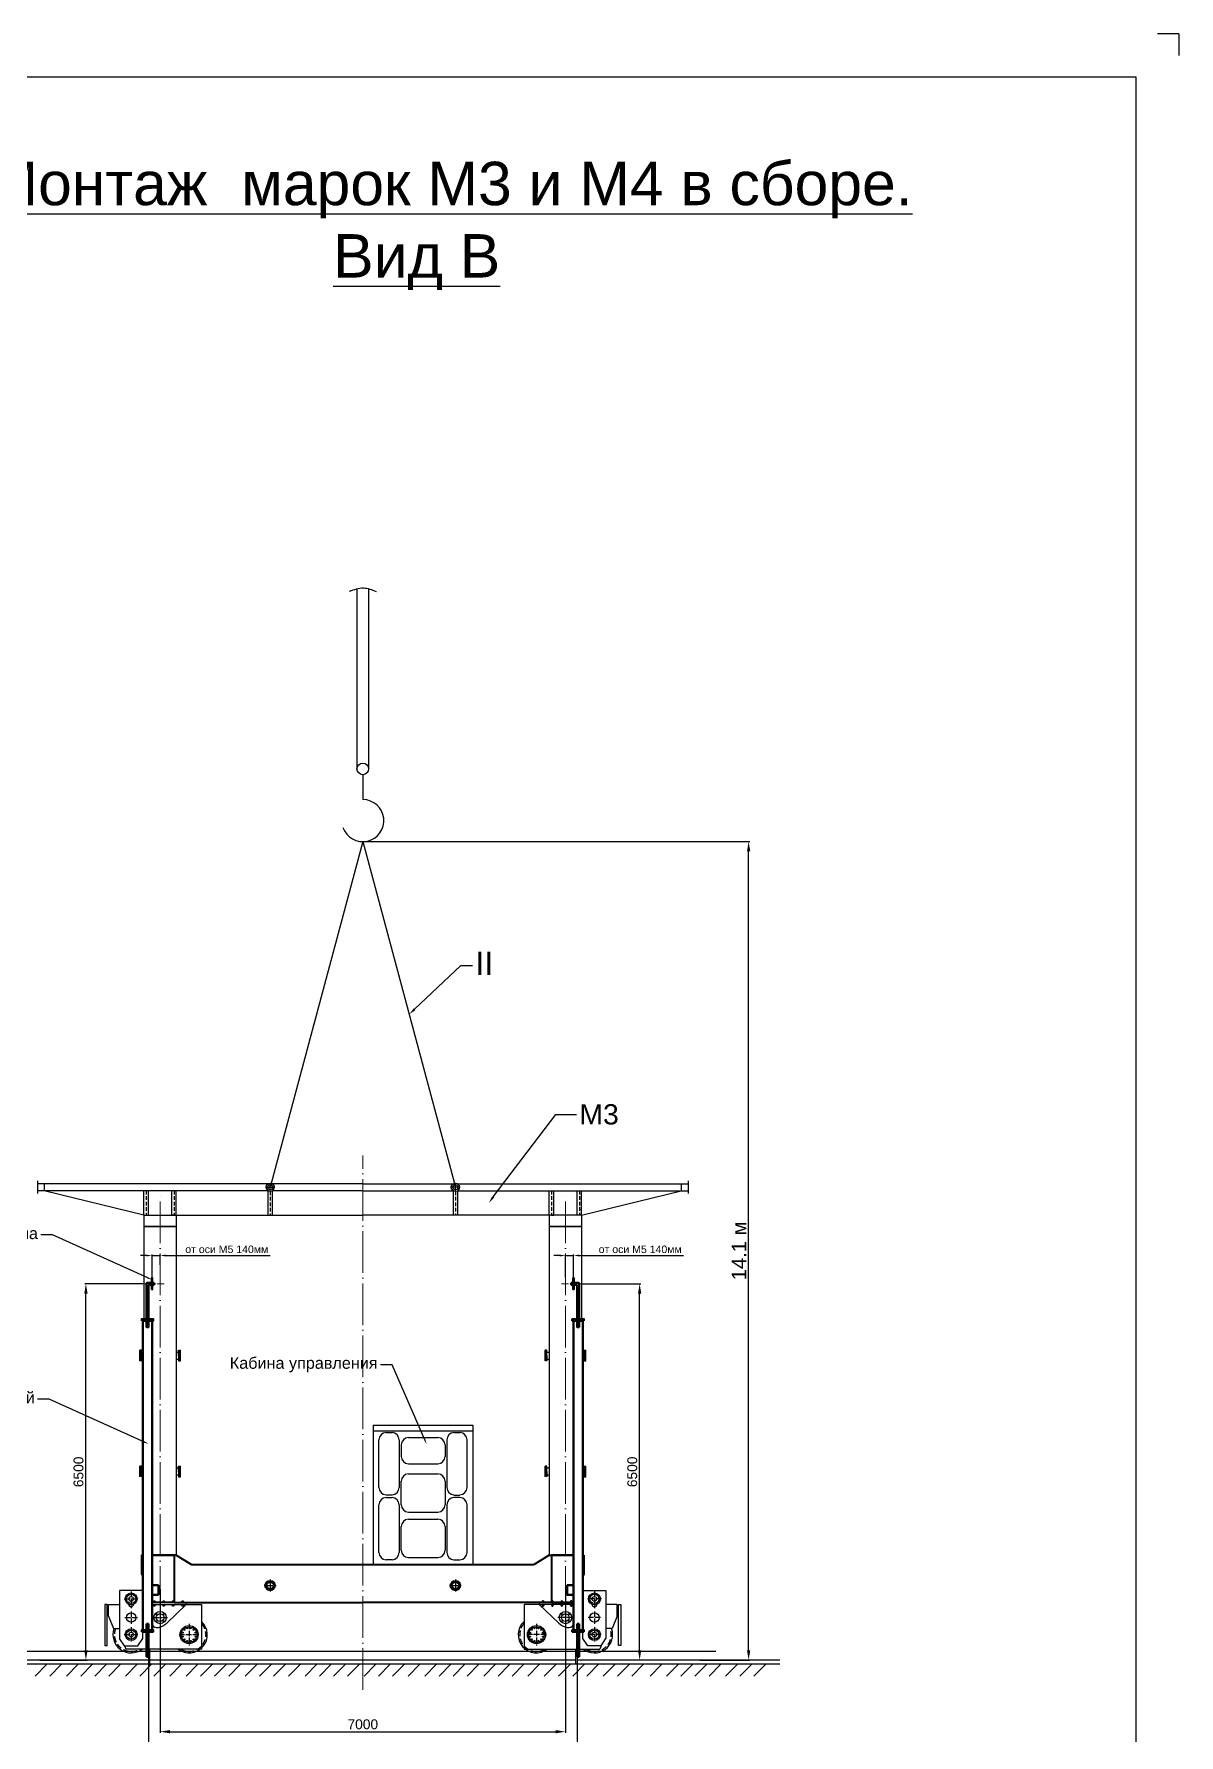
# Model space of a CAD drawing. Header units: millimetres. Extents: x 155577 to 993706, y -295114 to -113927.
# Drawn here: x 613012 to 632786, y -268199 to -238825 of the extents above; entities that cross this region are included whole.
import ezdxf
from ezdxf import colors
from ezdxf.entities.mleader import LeaderData, LeaderLine
from ezdxf.math import Vec2, Vec3

# ---------------------------------------------------------------- set-up
doc = ezdxf.new("R2010")
doc.units = ezdxf.units.MM
doc.linetypes.add('ACAD_ISO04W100', pattern=[30, 24, -3, 0, -3])
doc.linetypes.add('штриховая2', pattern=[9.525, 6.35, -3.175])
doc.layers.add('ось', color=160, linetype='Continuous', lineweight=15)
doc.layers.add('размер', color=84, linetype='Continuous', lineweight=18)
doc.styles.get("Standard").update_dxf_attribs({"font": 'arial.ttf'})
doc.dimstyles.new('ISO-25', dxfattribs={"dimtxt": 170, "dimasz": 170, "dimexe": 20, "dimexo": 10, "dimgap": 40, "dimtad": 1, "dimtxsty": 'Standard', "dimcen": 2.5, "dimadec": 0, "dimazin": 0, "dimtfac": 1, "dimtmove": 0, "dimatfit": 3, "dimfxl": 0, "dimarcsym": 0})

# ---------------------------------------------------------------- blocks, each defined once
blk = doc.blocks.new('A4')
at = {"color": 4}
for q in [(839387.84, -1943.12), (839390.34, -1945.62)]:
    blk.add_line((839390.34, -1943.12), q, dxfattribs=at)
for p, q in [((839200.34, -1948.12), (839385.34, -1948.12)), ((839385.34, -1948.12), (839385.34, -2235.12))]:
    blk.add_line(p, q)
blk = doc.blocks.new('*D119')
at = {"layer": 'Defpoints', "color": 0, "transparency": 16777216}
for p in [(615190, -265671), (622190, -265671), (622190, -268143)]:
    blk.add_point(p, dxfattribs=at)
at = {"layer": 'размер', "color": 0, "lineweight": -2, "transparency": 16777216}
for p, q in [((615190, -265681), (615190, -268163)), ((622190, -265681), (622190, -268163)), ((615360, -268143), (622020, -268143))]:
    blk.add_line(p, q, dxfattribs=at)
at = {"layer": 'размер', "color": 0, "transparency": 16777216}
for points in [[(615360, -268114), (615360, -268171), (615190, -268143)], [(622020, -268114), (622020, -268171), (622190, -268143)]]:
    blk.add_solid(points, dxfattribs=at)
at = {"layer": 'размер', "color": 0, "transparency": 16777216, "insert": (618690, -268016), "char_height": 170, "attachment_point": 5}
blk.add_mtext('7000', dxfattribs=at)
blk = doc.blocks.new('ГАК ДЭКа')
blk.add_line((284780, 30287), (284780, 29857))
blk.add_circle((284780, 30387), 100)
blk.add_arc((284780, 29494), 363, 198.8478, 90)
blk = doc.blocks.new('*D120')
at = {"layer": 'Defpoints', "color": 0, "transparency": 16777216}
for p in [(618690, -252772), (625353, -252772), (624498, -266906)]:
    blk.add_point(p, dxfattribs=at)
at = {"layer": 'размер', "color": 0, "lineweight": -2, "transparency": 16777216}
for p, q in [((618700, -252772), (625373, -252772)), ((625353, -266736), (625353, -252942)), ((624508, -266906), (625373, -266906))]:
    blk.add_line(p, q, dxfattribs=at)
at = {"layer": 'размер', "color": 0, "transparency": 16777216}
for points in [[(625325, -252942), (625382, -252942), (625353, -252772)], [(625325, -266736), (625382, -266736), (625353, -266906)]]:
    blk.add_solid(points, dxfattribs=at)
at = {"layer": 'размер', "color": 0, "transparency": 16777216, "insert": (625188, -259840), "char_height": 170, "attachment_point": 5, "rotation": 90}
blk.add_mtext('{\\H1.4706x;14.1 м}', dxfattribs=at)
blk = doc.blocks.new('*D150')
at = {"layer": 'Defpoints', "color": 0, "transparency": 16777216}
for p in [(613908, -260406), (614910, -260406), (613101, -266906)]:
    blk.add_point(p, dxfattribs=at)
at = {"layer": 'размер', "color": 0, "lineweight": -2, "transparency": 16777216}
for p, q in [((614900, -260406), (613888, -260406)), ((613908, -266736), (613908, -260576)), ((613111, -266906), (613928, -266906))]:
    blk.add_line(p, q, dxfattribs=at)
at = {"layer": 'размер', "color": 0, "transparency": 16777216}
for points in [[(613880, -260576), (613937, -260576), (613908, -260406)], [(613880, -266736), (613937, -266736), (613908, -266906)]]:
    blk.add_solid(points, dxfattribs=at)
at = {"layer": 'размер', "color": 0, "transparency": 16777216, "insert": (613781, -263656), "char_height": 170, "attachment_point": 5, "rotation": 90}
blk.add_mtext('6500', dxfattribs=at)
blk = doc.blocks.new('*D152')
at = {"layer": 'Defpoints', "color": 0, "transparency": 16777216}
for p in [(614990, -266978), (622390, -266978), (622390, -268639)]:
    blk.add_point(p, dxfattribs=at)
at = {"layer": 'размер', "color": 0, "lineweight": -2, "transparency": 16777216}
for p, q in [((614990, -266988), (614990, -268659)), ((622390, -266988), (622390, -268659)), ((615160, -268639), (622220, -268639))]:
    blk.add_line(p, q, dxfattribs=at)
at = {"layer": 'размер', "color": 0, "transparency": 16777216}
for points in [[(615160, -268610), (615160, -268667), (614990, -268639)], [(622220, -268610), (622220, -268667), (622390, -268639)]]:
    blk.add_solid(points, dxfattribs=at)
at = {"layer": 'размер', "color": 0, "transparency": 16777216, "insert": (618690, -268512), "char_height": 170, "attachment_point": 5}
blk.add_mtext('7400', dxfattribs=at)
blk = doc.blocks.new('*D154')
at = {"layer": 'Defpoints', "color": 0, "transparency": 16777216}
for p in [(622470, -260406), (623471, -260406), (624279, -266906)]:
    blk.add_point(p, dxfattribs=at)
at = {"layer": 'размер', "color": 0, "lineweight": -2, "transparency": 16777216}
for p, q in [((622480, -260406), (623491, -260406)), ((623471, -266736), (623471, -260576)), ((624269, -266906), (623451, -266906))]:
    blk.add_line(p, q, dxfattribs=at)
at = {"layer": 'размер', "color": 0, "transparency": 16777216}
for points in [[(623443, -260576), (623499, -260576), (623471, -260406)], [(623443, -266736), (623499, -266736), (623471, -266906)]]:
    blk.add_solid(points, dxfattribs=at)
at = {"layer": 'размер', "color": 0, "transparency": 16777216, "insert": (623344, -263656), "char_height": 170, "attachment_point": 5, "rotation": 90}
blk.add_mtext('6500', dxfattribs=at)
blk = doc.blocks.new('*D160')
at = {"layer": 'Defpoints', "color": 0, "transparency": 16777216}
for p in [(615190, -259920), (615190, -260091), (615050, -260306)]:
    blk.add_point(p, dxfattribs=at)
at = {"layer": 'размер', "color": 0, "lineweight": -2, "transparency": 16777216}
for p, q in [((614950, -259920), (614850, -259920)), ((615050, -260296), (615050, -259900)), ((615050, -259920), (615190, -259920)), ((615190, -260081), (615190, -259900)), ((615290, -259920), (617088, -259920))]:
    blk.add_line(p, q, dxfattribs=at)
at = {"layer": 'размер', "color": 0, "transparency": 16777216}
for points in [[(614950, -259903), (614950, -259936), (615050, -259920)], [(615290, -259903), (615290, -259936), (615190, -259920)]]:
    blk.add_solid(points, dxfattribs=at)
at = {"layer": 'размер', "color": 0, "transparency": 16777216, "insert": (616341, -259813), "char_height": 130, "attachment_point": 5}
blk.add_mtext('от оси М5 140мм', dxfattribs=at)
blk = doc.blocks.new('*D161')
at = {"layer": 'Defpoints', "color": 0, "transparency": 16777216}
for p in [(622330, -259920), (622190, -260306), (622330, -260306)]:
    blk.add_point(p, dxfattribs=at)
at = {"layer": 'размер', "color": 0, "lineweight": -2, "transparency": 16777216}
for p, q in [((622090, -259920), (621990, -259920)), ((622190, -260296), (622190, -259900)), ((622190, -259920), (622330, -259920)), ((622330, -260296), (622330, -259900)), ((622430, -259920), (624228, -259920))]:
    blk.add_line(p, q, dxfattribs=at)
at = {"layer": 'размер', "color": 0, "transparency": 16777216}
for points in [[(622090, -259903), (622090, -259936), (622190, -259920)], [(622430, -259903), (622430, -259936), (622330, -259920)]]:
    blk.add_solid(points, dxfattribs=at)
at = {"layer": 'размер', "color": 0, "transparency": 16777216, "insert": (623481, -259813), "char_height": 130, "attachment_point": 5}
blk.add_mtext('от оси М5 140мм', dxfattribs=at)

msp = doc.modelspace()

# ---------------------------------------------------------------- hatches: boundary and pattern name
for points in [[(614839.705, -261554.276), (614869.705, -261554.276), (614869.705, -261646.47), (614869.705, -261738.665), (614839.705, -261738.665)], [(615539.705, -261738.665), (615509.705, -261738.665), (615509.705, -261646.47), (615509.705, -261554.276), (615539.705, -261554.276)], [(621839.705, -261554.276), (621869.705, -261554.276), (621869.705, -261646.47), (621869.705, -261738.665), (621839.705, -261738.665)], [(622539.705, -261738.665), (622509.705, -261738.665), (622509.705, -261646.47), (622509.705, -261554.276), (622539.705, -261554.276)], [(614839.705, -263554.276), (614869.705, -263554.276), (614869.705, -263646.47), (614869.705, -263738.665), (614839.705, -263738.665)], [(615539.705, -263738.665), (615509.705, -263738.665), (615509.705, -263646.47), (615509.705, -263554.276), (615539.705, -263554.276)], [(621839.705, -263554.276), (621869.705, -263554.276), (621869.705, -263646.47), (621869.705, -263738.665), (621839.705, -263738.665)], [(622539.705, -263738.665), (622509.705, -263738.665), (622509.705, -263646.47), (622509.705, -263554.276), (622539.705, -263554.276)]]:
    msp.add_hatch(color=256).paths.add_polyline_path(points)

# ---------------------------------------------------------------- linework, layer by layer
for p, q in [((618589.801, -248404.848), (618589.705, -251515.726)), ((618789.473, -248404.49), (618789.473, -251522.553)), ((618689.705, -252771.624), (617089.705, -258740.47)), ((618689.705, -252771.624), (620289.705, -258740.47)), ((617014.765, -258740.47), (617164.646, -258740.47)), ((617089.705, -258800.47), (617089.705, -258669.529)), ((620364.646, -258740.47), (620214.765, -258740.47)), ((620289.705, -258800.47), (620289.705, -258669.529)), ((615429.705, -259220.47), (615389.705, -259220.47)), ((615729.705, -259220.47), (615849.705, -259220.47)), ((621649.705, -259220.47), (621529.705, -259220.47)), ((621949.705, -259220.47), (621989.705, -259220.47)), ((615039.705, -260388.47), (615039.705, -260424.47)), ((615070.618, -260388.47), (615070.618, -260424.47)), ((615081.118, -260388.47), (615081.118, -260424.47)), ((622298.292, -260388.47), (622298.292, -260424.47)), ((622308.792, -260388.47), (622308.792, -260424.47)), ((622339.705, -260388.47), (622339.705, -260424.47)), ((614989.705, -260906.47), (614953.705, -260906.47)), ((614989.705, -260931.47), (614953.705, -260931.47)), ((614989.705, -260931.47), (614953.705, -260931.47)), ((614989.705, -260956.47), (614953.705, -260956.47)), ((614989.705, -260956.47), (614953.705, -260956.47)), ((614989.705, -260981.47), (614953.705, -260981.47)), ((614989.705, -260981.47), (614953.705, -260981.47)), ((614989.705, -261006.47), (614953.705, -261006.47)), ((614989.705, -261006.47), (614953.705, -261006.47)), ((614989.705, -261056.47), (614953.705, -261056.47)), ((614989.705, -261056.47), (614953.705, -261056.47)), ((614989.705, -261081.47), (614953.705, -261081.47)), ((614989.705, -261081.47), (614953.705, -261081.47)), ((614989.705, -261106.47), (614953.705, -261106.47)), ((614989.705, -261106.47), (614953.705, -261106.47)), ((614989.705, -261131.47), (614953.705, -261131.47)), ((622389.705, -261006.47), (622425.705, -261006.47)), ((622389.705, -261006.47), (622425.705, -261006.47)), ((622389.705, -261056.47), (622425.705, -261056.47)), ((622389.705, -261056.47), (622425.705, -261056.47)), ((622389.705, -261081.47), (622425.705, -261081.47)), ((622389.705, -261081.47), (622425.705, -261081.47)), ((614869.705, -261554.276), (614839.705, -261554.276)), ((614839.705, -261738.665), (614839.705, -261554.276)), ((614869.705, -261646.47), (614869.705, -261554.276)), ((614869.705, -261646.47), (614869.705, -261738.665)), ((615509.705, -261646.47), (615509.705, -261554.276)), ((615509.705, -261554.276), (615539.705, -261554.276)), ((615509.705, -261646.47), (615509.705, -261738.665)), ((615539.705, -261738.665), (615539.705, -261554.276)), ((621869.705, -261554.276), (621839.705, -261554.276)), ((621839.705, -261738.665), (621839.705, -261554.276)), ((621869.705, -261646.47), (621869.705, -261554.276)), ((621869.705, -261646.47), (621869.705, -261738.665)), ((622509.705, -261646.47), (622509.705, -261554.276)), ((622509.705, -261554.276), (622539.705, -261554.276)), ((622509.705, -261646.47), (622509.705, -261738.665)), ((622539.705, -261738.665), (622539.705, -261554.276)), ((614869.705, -261738.665), (614839.705, -261738.665)), ((615509.705, -261738.665), (615539.705, -261738.665)), ((621869.705, -261738.665), (621839.705, -261738.665)), ((622509.705, -261738.665), (622539.705, -261738.665)), ((619355.016, -263188.744), (619355.016, -263390.394)), ((619477.223, -263062.247), (619987.92, -263062.247)), ((620110.127, -263188.744), (620110.127, -263390.394)), ((614869.705, -263554.276), (614839.705, -263554.276)), ((614839.705, -263738.665), (614839.705, -263554.276)), ((614869.705, -263646.47), (614869.705, -263554.276)), ((614869.705, -263646.47), (614869.705, -263738.665)), ((615509.705, -263646.47), (615509.705, -263554.276)), ((615509.705, -263554.276), (615539.705, -263554.276)), ((615509.705, -263646.47), (615509.705, -263738.665)), ((615509.705, -263738.665), (615539.705, -263738.665)), ((615539.705, -263738.665), (615539.705, -263554.276)), ((619477.223, -263516.891), (619987.92, -263516.891)), ((619477.223, -263690.075), (619987.92, -263690.075)), ((621869.705, -263554.276), (621839.705, -263554.276)), ((621839.705, -263738.665), (621839.705, -263554.276)), ((621869.705, -263646.47), (621869.705, -263554.276)), ((621869.705, -263646.47), (621869.705, -263738.665)), ((622509.705, -263646.47), (622509.705, -263554.276)), ((622509.705, -263554.276), (622539.705, -263554.276)), ((622509.705, -263646.47), (622509.705, -263738.665)), ((622509.705, -263738.665), (622539.705, -263738.665)), ((622539.705, -263738.665), (622539.705, -263554.276)), ((619477.223, -264350.958), (619987.92, -264350.958)), ((619477.223, -264475.059), (619987.92, -264475.059)), ((619477.223, -265135.941), (619987.92, -265135.941)), ((617089.705, -265514.986), (617089.705, -265722.311)), ((620289.705, -265514.986), (620289.705, -265722.311)), ((614489.705, -265702.47), (614489.705, -266531.274)), ((614889.705, -265702.47), (614489.705, -265702.47)), ((614889.705, -266531.274), (614889.705, -265702.47)), ((616988.106, -265618.649), (617191.305, -265618.649)), ((620188.106, -265618.649), (620391.305, -265618.649)), ((622489.705, -266531.274), (622489.705, -265702.47)), ((622489.705, -265702.47), (622889.705, -265702.47)), ((622889.705, -265702.47), (622889.705, -266531.274)), ((614298.493, -265947.51), (614489.705, -265947.51)), ((614298.493, -266148.925), (614298.493, -265947.51)), ((614889.705, -265947.51), (614892.205, -265947.51)), ((615041.725, -265948.742), (615041.725, -265947.51)), ((615051.205, -265908.742), (615641.134, -265908.742)), ((615051.205, -265947.51), (615905.271, -265947.51)), ((615641.134, -265948.742), (615305.638, -266267.386)), ((615641.134, -265908.742), (615641.134, -265948.742)), ((615641.134, -265908.742), (615641.134, -265948.742)), ((615905.271, -265947.51), (615905.271, -266716.154)), ((621474.139, -265947.51), (621474.139, -266716.154)), ((622328.205, -265947.51), (621474.139, -265947.51)), ((622328.205, -265908.742), (621738.277, -265908.742)), ((621738.277, -265908.742), (621738.277, -265948.742)), ((621738.277, -265908.742), (621738.277, -265948.742)), ((621738.277, -265948.742), (622073.773, -266267.386)), ((622337.686, -265948.742), (622337.686, -265908.742)), ((622337.686, -265948.742), (622337.686, -265947.51)), ((622489.705, -265947.51), (622487.205, -265947.51)), ((623080.918, -265947.51), (622889.705, -265947.51)), ((623080.918, -266148.925), (623080.918, -265947.51)), ((614298.493, -266148.925), (614385.166, -266360.097)), ((614385.166, -266360.097), (614489.705, -266360.097)), ((614989.705, -266302.927), (614953.705, -266302.927)), ((614989.705, -266327.927), (614953.705, -266327.927)), ((614989.705, -266327.927), (614953.705, -266327.927)), ((614989.705, -266352.927), (614953.705, -266352.927)), ((614989.705, -266352.927), (614953.705, -266352.927)), ((614989.705, -266377.927), (614953.705, -266377.927)), ((614989.705, -266377.927), (614953.705, -266377.927)), ((622389.705, -266302.927), (622425.705, -266302.927)), ((622389.705, -266327.927), (622425.705, -266327.927)), ((622389.705, -266327.927), (622425.705, -266327.927)), ((622389.705, -266352.927), (622425.705, -266352.927)), ((622389.705, -266352.927), (622425.705, -266352.927)), ((622389.705, -266377.927), (622425.705, -266377.927)), ((622389.705, -266377.927), (622425.705, -266377.927)), ((622994.245, -266360.097), (622889.705, -266360.097)), ((623080.918, -266148.925), (622994.245, -266360.097)), ((614574.818, -266662.47), (614489.705, -266531.274)), ((614574.818, -266662.47), (614804.593, -266662.47)), ((614574.818, -266662.47), (614595.679, -266716.154)), ((615905.271, -266716.154), (614595.679, -266716.154)), ((614804.593, -266662.47), (614889.705, -266531.274)), ((614989.705, -266427.927), (614953.705, -266427.927)), ((614989.705, -266427.927), (614953.705, -266427.927)), ((614989.705, -266452.927), (614953.705, -266452.927)), ((614989.705, -266452.927), (614953.705, -266452.927)), ((614989.705, -266477.927), (614953.705, -266477.927)), ((614989.705, -266477.927), (614953.705, -266477.927)), ((614989.705, -266502.927), (614953.705, -266502.927)), ((614989.705, -266502.927), (614953.705, -266502.927)), ((614989.705, -266527.927), (614953.705, -266527.927)), ((621474.139, -266716.154), (622783.732, -266716.154)), ((622389.705, -266427.927), (622425.705, -266427.927)), ((622389.705, -266427.927), (622425.705, -266427.927)), ((622389.705, -266452.927), (622425.705, -266452.927)), ((622389.705, -266452.927), (622425.705, -266452.927)), ((622389.705, -266477.927), (622425.705, -266477.927)), ((622389.705, -266477.927), (622425.705, -266477.927)), ((622389.705, -266502.927), (622425.705, -266502.927)), ((622389.705, -266502.927), (622425.705, -266502.927)), ((622389.705, -266527.927), (622425.705, -266527.927)), ((622574.818, -266662.47), (622489.705, -266531.274)), ((622804.593, -266662.47), (622574.818, -266662.47)), ((622804.593, -266662.47), (622783.732, -266716.154)), ((622804.593, -266662.47), (622889.705, -266531.274)), ((613031.428, -267182.117), (613235.075, -266978.47)), ((613285.321, -267182.117), (613488.968, -266978.47)), ((613570.466, -267182.117), (613774.112, -266978.47)), ((613570.466, -267182.117), (613774.112, -266978.47)), ((613570.466, -267182.117), (613774.112, -266978.47)), ((613818.088, -267182.117), (614021.735, -266978.47)), ((614060.721, -267182.117), (614264.368, -266978.47)), ((614304.342, -267182.117), (614507.988, -266978.47)), ((614589.486, -267182.117), (614793.133, -266978.47)), ((614589.486, -267182.117), (614793.133, -266978.47)), ((614589.486, -267182.117), (614793.133, -266978.47)), ((614837.109, -267182.117), (615040.756, -266978.47)), ((615079.742, -267182.117), (615283.388, -266978.47)), ((615355.087, -267182.117), (615558.733, -266978.47)), ((615640.231, -267182.117), (615843.878, -266978.47)), ((615640.231, -267182.117), (615843.878, -266978.47)), ((615640.231, -267182.117), (615843.878, -266978.47)), ((615887.854, -267182.117), (616091.501, -266978.47)), ((616130.487, -267182.117), (616334.133, -266978.47)), ((616374.107, -267182.117), (616577.754, -266978.47)), ((616659.252, -267182.117), (616862.899, -266978.47)), ((616659.252, -267182.117), (616862.899, -266978.47)), ((616659.252, -267182.117), (616862.899, -266978.47)), ((616906.875, -267182.117), (617110.522, -266978.47)), ((617149.507, -267182.117), (617353.154, -266978.47)), ((617409.426, -267182.117), (617613.073, -266978.47)), ((617694.571, -267182.117), (617898.218, -266978.47)), ((617694.571, -267182.117), (617898.218, -266978.47)), ((617694.571, -267182.117), (617898.218, -266978.47)), ((617942.194, -267182.117), (618145.841, -266978.47)), ((618184.826, -267182.117), (618388.473, -266978.47)), ((618428.447, -267182.117), (618632.094, -266978.47)), ((618713.592, -267182.117), (618917.239, -266978.47)), ((618713.592, -267182.117), (618917.239, -266978.47)), ((618713.592, -267182.117), (618917.239, -266978.47)), ((618961.215, -267182.117), (619164.862, -266978.47)), ((619203.847, -267182.117), (619407.494, -266978.47)), ((619474.063, -267182.117), (619677.71, -266978.47)), ((619759.208, -267182.117), (619962.855, -266978.47)), ((619759.208, -267182.117), (619962.855, -266978.47)), ((619759.208, -267182.117), (619962.855, -266978.47)), ((620006.831, -267182.117), (620210.478, -266978.47)), ((620249.463, -267182.117), (620453.11, -266978.47)), ((620493.084, -267182.117), (620696.731, -266978.47)), ((620778.229, -267182.117), (620981.876, -266978.47)), ((620778.229, -267182.117), (620981.876, -266978.47)), ((620778.229, -267182.117), (620981.876, -266978.47)), ((621025.852, -267182.117), (621229.499, -266978.47)), ((621268.484, -267182.117), (621472.131, -266978.47)), ((621539.664, -267182.117), (621743.31, -266978.47)), ((621824.809, -267182.117), (622028.455, -266978.47)), ((621824.809, -267182.117), (622028.455, -266978.47)), ((621824.809, -267182.117), (622028.455, -266978.47)), ((622072.431, -267182.117), (622276.078, -266978.47)), ((622315.064, -267182.117), (622518.71, -266978.47)), ((622558.684, -267182.117), (622762.331, -266978.47)), ((622843.829, -267182.117), (623047.476, -266978.47)), ((622843.829, -267182.117), (623047.476, -266978.47)), ((622843.829, -267182.117), (623047.476, -266978.47)), ((623091.452, -267182.117), (623295.099, -266978.47)), ((623334.084, -267182.117), (623537.731, -266978.47)), ((623650.784, -267182.117), (623854.431, -266978.47)), ((623935.929, -267182.117), (624139.576, -266978.47)), ((623935.929, -267182.117), (624139.576, -266978.47)), ((623935.929, -267182.117), (624139.576, -266978.47)), ((624183.552, -267182.117), (624387.199, -266978.47)), ((624426.184, -267182.117), (624629.831, -266978.47)), ((624669.805, -267182.117), (624873.452, -266978.47)), ((624954.95, -267182.117), (625158.596, -266978.47)), ((624954.95, -267182.117), (625158.596, -266978.47)), ((624954.95, -267182.117), (625158.596, -266978.47)), ((625202.573, -267182.117), (625406.219, -266978.47)), ((625445.205, -267182.117), (625648.852, -266978.47))]:
    msp.add_line(p, q)
at = {"lineweight": 30}
for p, q in [((613069.705, -258630.47), (613069.705, -258850.47)), ((617051.856, -258680.47), (613069.705, -258680.47)), ((613189.705, -258680.47), (613189.705, -258800.47)), ((618689.705, -258680.47), (617127.555, -258680.47)), ((618689.705, -258680.47), (620251.856, -258680.47)), ((620327.555, -258680.47), (624309.705, -258680.47)), ((624189.705, -258680.47), (624189.705, -258800.47)), ((624309.705, -258630.47), (624309.705, -258850.47)), ((617051.856, -258800.47), (613069.705, -258800.47)), ((614909.705, -259220.47), (613189.705, -258800.47)), ((614909.705, -259220.47), (614909.705, -258800.47)), ((614989.705, -259220.47), (614989.705, -258800.47)), ((615389.705, -259220.47), (615389.705, -258800.47)), ((615469.705, -259220.47), (615469.705, -258800.47)), ((617051.856, -258800.47), (617051.856, -259220.47)), ((618689.705, -258800.47), (617127.555, -258800.47)), ((617127.555, -258800.47), (617127.555, -259220.47)), ((618689.705, -258800.47), (620251.856, -258800.47)), ((620251.856, -258800.47), (620251.856, -259220.47)), ((620327.555, -258800.47), (624309.705, -258800.47)), ((620327.555, -258800.47), (620327.555, -259220.47)), ((621909.705, -259220.47), (621909.705, -258800.47)), ((621989.705, -259220.47), (621989.705, -258800.47)), ((622389.705, -259220.47), (622389.705, -258800.47)), ((622469.705, -259220.47), (624189.705, -258800.47)), ((622469.705, -259220.47), (622469.705, -258800.47)), ((614909.705, -259220.47), (618689.705, -259220.47)), ((614909.705, -259220.47), (614909.705, -259415.47)), ((615469.705, -259220.47), (615469.705, -259415.47)), ((622469.705, -259220.47), (618689.705, -259220.47)), ((621909.705, -259220.47), (621909.705, -259415.47)), ((622469.705, -259220.47), (622469.705, -259415.47)), ((615469.705, -259415.47), (614909.705, -259415.47)), ((615469.705, -259425.47), (614909.705, -259425.47)), ((614909.705, -259425.47), (614909.705, -259985.47)), ((615469.705, -259425.47), (615469.705, -259985.47)), ((622469.705, -259415.47), (621909.705, -259415.47)), ((622469.705, -259425.47), (621909.705, -259425.47)), ((621909.705, -259425.47), (621909.705, -265096.47)), ((622469.705, -259425.47), (622469.705, -260406.47)), ((614909.705, -259995.47), (614909.705, -261016.47)), ((615469.705, -259995.47), (615469.705, -265096.47)), ((622469.705, -259995.47), (622469.705, -261016.47)), ((614869.705, -261586.47), (614892.205, -261586.47)), ((614869.705, -261706.47), (614892.205, -261706.47)), ((615469.705, -261586.47), (615509.705, -261586.47)), ((615469.705, -261706.47), (615509.705, -261706.47)), ((621869.705, -261586.47), (621909.705, -261586.47)), ((621869.705, -261706.47), (621909.705, -261706.47)), ((622487.205, -261586.47), (622509.705, -261586.47)), ((622487.205, -261706.47), (622509.705, -261706.47)), ((618869.705, -262846.47), (620589.705, -262846.47)), ((618869.705, -262846.47), (618869.705, -265256.47)), ((620589.705, -262846.47), (620589.705, -265256.47)), ((618869.705, -262946.47), (620589.705, -262946.47)), ((614869.705, -263586.47), (614892.205, -263586.47)), ((614869.705, -263706.47), (614892.205, -263706.47)), ((615469.705, -263586.47), (615509.705, -263586.47)), ((615469.705, -263706.47), (615509.705, -263706.47)), ((621869.705, -263586.47), (621909.705, -263586.47)), ((621869.705, -263706.47), (621909.705, -263706.47)), ((622487.205, -263586.47), (622509.705, -263586.47)), ((622487.205, -263706.47), (622509.705, -263706.47)), ((615469.705, -265096.47), (615051.205, -265096.47)), ((615469.705, -265096.47), (615051.205, -265096.47)), ((618689.705, -266411.47), (618689.705, -266411.47)), ((618689.705, -266411.47), (618689.705, -266411.47)), ((625893.601, -266978.47), (607039.844, -266978.47)), ((614989.705, -266906.47), (610480.807, -266906.47)), ((614953.705, -266756.47), (610820.056, -266756.47)), ((622369.705, -266756.47), (615009.705, -266756.47)), ((622369.705, -266906.47), (615009.705, -266906.47)), ((625893.601, -266906.47), (622389.705, -266906.47)), ((624786.603, -266756.47), (622425.705, -266756.47))]:
    msp.add_line(p, q, dxfattribs=at)
at = {"linetype": 'штриховая2', "ltscale": 10}
for p, q in [((614949.705, -258800.47), (614949.705, -259220.47)), ((615429.705, -258800.47), (615429.705, -259220.47)), ((617089.705, -258811.411), (617089.705, -259220.47)), ((620289.705, -258811.411), (620289.705, -259220.47)), ((621949.705, -258800.47), (621949.705, -259220.47)), ((622429.705, -258800.47), (622429.705, -259220.47))]:
    msp.add_line(p, q, dxfattribs=at)
at = {"lineweight": 50}
for p, q in [((614971.705, -260388.47), (615039.705, -260388.47)), ((615007.705, -260424.47), (615039.705, -260424.47)), ((615059.705, -260388.47), (615089.705, -260388.47)), ((615059.705, -260424.47), (615089.705, -260424.47)), ((615089.705, -260388.47), (615089.705, -260424.47)), ((622319.705, -260388.47), (622289.705, -260388.47)), ((622289.705, -260388.47), (622289.705, -260424.47)), ((622319.705, -260424.47), (622289.705, -260424.47)), ((622407.705, -260388.47), (622339.705, -260388.47)), ((622371.705, -260424.47), (622339.705, -260424.47)), ((614892.205, -266387.927), (614892.205, -261046.47)), ((615051.205, -261046.47), (615051.205, -266387.927)), ((622328.205, -261046.47), (622328.205, -266387.927)), ((622487.205, -266387.927), (622487.205, -261046.47)), ((615051.205, -265614.622), (615159.354, -265614.622)), ((615159.354, -265781.306), (615051.205, -265781.306)), ((615159.354, -265614.622), (615159.354, -265781.306)), ((614989.705, -266277.927), (614953.705, -266277.927)), ((614953.705, -266277.927), (614953.705, -266851.427)), ((614989.705, -266851.427), (614989.705, -266277.927)), ((622389.705, -266851.427), (622389.705, -266277.927)), ((622389.705, -266277.927), (622425.705, -266277.927)), ((622425.705, -266277.927), (622425.705, -266851.427)), ((614989.705, -266851.427), (614953.705, -266851.427)), ((622389.705, -266851.427), (622425.705, -266851.427))]:
    msp.add_line(p, q, dxfattribs=at)
at = {"color": 3}
for p, q in [((614989.705, -261031.47), (614953.705, -261031.47)), ((622389.705, -261031.47), (622425.705, -261031.47)), ((614989.705, -266402.927), (614953.705, -266402.927)), ((622389.705, -266402.927), (622425.705, -266402.927))]:
    msp.add_line(p, q, dxfattribs=at)
at = {"lineweight": 40}
for p, q in [((614869.705, -265096.47), (614869.705, -265416.47)), ((614892.205, -265096.47), (614869.705, -265096.47)), ((615469.705, -265096.47), (615051.205, -265096.47)), ((615051.205, -265096.47), (615429.705, -265096.47)), ((615429.705, -265096.47), (615429.705, -265908.742)), ((615469.705, -265096.47), (615729.705, -265256.47)), ((621909.705, -265096.47), (621649.705, -265256.47)), ((621909.705, -265096.47), (622328.205, -265096.47)), ((622487.205, -265096.47), (622509.705, -265096.47)), ((622509.705, -265096.47), (622509.705, -265416.47)), ((614869.705, -265416.47), (614892.205, -265457.719)), ((615729.705, -265256.47), (621649.705, -265256.47)), ((622509.705, -265416.47), (622487.205, -265457.719)), ((615429.705, -265908.742), (615051.205, -265908.742)), ((615429.705, -265908.742), (618689.705, -265908.742)), ((621738.277, -265908.742), (618689.705, -265908.742)), ((622328.205, -265908.742), (621738.277, -265908.742))]:
    msp.add_line(p, q, dxfattribs=at)
at = {"linetype": 'ACAD_ISO04W100', "ltscale": 4}
for p, q in [((614689.705, -265723.776), (614689.705, -266007.951)), ((622689.705, -265723.776), (622689.705, -266007.951)), ((614568.118, -265849.348), (614811.292, -265849.348)), ((614689.705, -266065.444), (614689.705, -266277.497)), ((622811.292, -265849.348), (622568.118, -265849.348)), ((622689.705, -266065.444), (622689.705, -266277.497)), ((614582.943, -266171.47), (614796.467, -266171.47)), ((614689.705, -266339.608), (614689.705, -266586.068)), ((615689.705, -266278.559), (615689.705, -266653.036)), ((621689.705, -266278.559), (621689.705, -266653.036)), ((622796.467, -266171.47), (622582.943, -266171.47)), ((622689.705, -266339.608), (622689.705, -266586.068)), ((614570.122, -266466.47), (614809.288, -266466.47)), ((615516.11, -266466.47), (615863.301, -266466.47)), ((621863.301, -266466.47), (621516.11, -266466.47)), ((622809.288, -266466.47), (622570.122, -266466.47))]:
    msp.add_line(p, q, dxfattribs=at)
at = {"linetype": 'ACAD_ISO04W100', "ltscale": 2}
for p, q in [((615060.428, -266171.47), (615318.983, -266171.47)), ((622318.983, -266171.47), (622060.428, -266171.47))]:
    msp.add_line(p, q, dxfattribs=at)
at = {"lineweight": 50}
for points in [[(614989.705, -260442.47), (614989.705, -261156.47), (614953.705, -261156.47), (614953.705, -260406.47)], [(622389.705, -260442.47), (622389.705, -261156.47), (622425.705, -261156.47), (622425.705, -260406.47)], [(622328.205, -265614.622), (622220.057, -265614.622), (622220.057, -265781.306), (622328.205, -265781.306)]]:
    msp.add_lwpolyline(points, dxfattribs=at)
at = {"lineweight": 35}
for points in [[(615039.705, -260506.47), (615059.705, -260506.47), (615059.705, -260306.47), (615039.705, -260306.47)], [(622339.705, -260506.47), (622319.705, -260506.47), (622319.705, -260306.47), (622339.705, -260306.47)]]:
    msp.add_lwpolyline(points, close=True, dxfattribs=at)
for points in [[(615039.705, -260306.47), (615059.705, -260306.47), (615059.705, -260506.47), (615039.705, -260506.47)], [(622339.705, -260306.47), (622319.705, -260306.47), (622319.705, -260506.47), (622339.705, -260506.47)], [(614273.705, -265947.51), (614233.705, -265947.51), (614233.705, -266655.62), (614273.705, -266655.62)], [(615071.366, -265891.56), (615106.705, -265891.56), (615106.705, -265908.742), (615071.366, -265908.742)], [(615071.366, -265947.51), (615106.705, -265947.51), (615106.705, -265964.692), (615071.366, -265964.692)], [(615234.059, -265891.56), (615269.399, -265891.56), (615269.399, -265908.742), (615234.059, -265908.742)], [(615234.059, -265891.56), (615269.399, -265891.56), (615269.399, -265908.742), (615234.059, -265908.742)], [(615234.059, -265947.51), (615269.399, -265947.51), (615269.399, -265964.692), (615234.059, -265964.692)], [(615234.059, -265947.51), (615269.399, -265947.51), (615269.399, -265964.692), (615234.059, -265964.692)], [(615396.753, -265891.56), (615432.092, -265891.56), (615432.092, -265908.742), (615396.753, -265908.742)], [(615396.753, -265891.56), (615432.092, -265891.56), (615432.092, -265908.742), (615396.753, -265908.742)], [(615396.753, -265947.51), (615432.092, -265947.51), (615432.092, -265964.692), (615396.753, -265964.692)], [(615396.753, -265947.51), (615432.092, -265947.51), (615432.092, -265964.692), (615396.753, -265964.692)], [(615559.446, -265891.56), (615594.786, -265891.56), (615594.786, -265908.742), (615559.446, -265908.742)], [(615559.446, -265947.51), (615594.786, -265947.51), (615594.786, -265964.692), (615559.446, -265964.692)], [(621819.964, -265891.56), (621784.625, -265891.56), (621784.625, -265908.742), (621819.964, -265908.742)], [(621819.964, -265947.51), (621784.625, -265947.51), (621784.625, -265964.692), (621819.964, -265964.692)], [(621982.658, -265891.56), (621947.318, -265891.56), (621947.318, -265908.742), (621982.658, -265908.742)], [(621982.658, -265891.56), (621947.318, -265891.56), (621947.318, -265908.742), (621982.658, -265908.742)], [(621982.658, -265947.51), (621947.318, -265947.51), (621947.318, -265964.692), (621982.658, -265964.692)], [(621982.658, -265947.51), (621947.318, -265947.51), (621947.318, -265964.692), (621982.658, -265964.692)], [(622145.351, -265891.56), (622110.012, -265891.56), (622110.012, -265908.742), (622145.351, -265908.742)], [(622145.351, -265891.56), (622110.012, -265891.56), (622110.012, -265908.742), (622145.351, -265908.742)], [(622145.351, -265947.51), (622110.012, -265947.51), (622110.012, -265964.692), (622145.351, -265964.692)], [(622145.351, -265947.51), (622110.012, -265947.51), (622110.012, -265964.692), (622145.351, -265964.692)], [(622308.045, -265891.56), (622272.705, -265891.56), (622272.705, -265908.742), (622308.045, -265908.742)], [(622308.045, -265947.51), (622272.705, -265947.51), (622272.705, -265964.692), (622308.045, -265964.692)], [(623105.705, -265947.51), (623145.705, -265947.51), (623145.705, -266655.62), (623105.705, -266655.62)]]:
    msp.add_lwpolyline(points, close=True)
at = {"lineweight": 50}
for points in [[(614871.705, -261046.47), (614871.705, -261016.47), (615071.705, -261016.47), (615071.705, -261046.47)], [(622507.705, -261046.47), (622507.705, -261016.47), (622307.705, -261016.47), (622307.705, -261046.47)], [(614871.705, -266417.927), (614871.705, -266387.927), (615071.705, -266387.927), (615071.705, -266417.927)], [(622507.705, -266417.927), (622507.705, -266387.927), (622307.705, -266387.927), (622307.705, -266417.927)]]:
    msp.add_lwpolyline(points, close=True, dxfattribs=at)
at = {"ltscale": 15}
for points in [[(618969.705, -263923.06), (618969.705, -263102.914)], [(619091.913, -262976.417), (619195.476, -262976.417)], [(619317.683, -263102.914), (619317.683, -263923.06)], [(620141.728, -263102.914), (620141.728, -263923.06)], [(620263.935, -262976.417), (620367.498, -262976.417)], [(620489.705, -263923.06), (620489.705, -263102.914)], [(619195.476, -264058.363), (619091.913, -264058.363)], [(620263.935, -264058.363), (620367.498, -264058.363)], [(618969.705, -265046.438), (618969.705, -264226.292)], [(619091.913, -264099.795), (619195.476, -264099.795)], [(619317.683, -264226.292), (619317.683, -265046.438)], [(620141.728, -264226.292), (620141.728, -265046.438)], [(620367.498, -264099.795), (620263.935, -264099.795)], [(620489.705, -265046.438), (620489.705, -264226.292)], [(619195.476, -265172.935), (619091.913, -265172.935)], [(620263.935, -265172.935), (620367.498, -265172.935)]]:
    msp.add_lwpolyline(points, dxfattribs=at)
for points in [[(619355.016, -264224.461), (619355.016, -263816.572)], [(620110.127, -263816.572), (620110.127, -264224.461)], [(619355.016, -265009.444), (619355.016, -264601.556)], [(620110.127, -264601.556), (620110.127, -265009.444)], [(615080.905, -265908.742), (615080.905, -265883.627), (615097.166, -265883.627), (615097.166, -265908.742)], [(615097.166, -265947.51), (615097.166, -265972.626), (615080.905, -265972.626), (615080.905, -265947.51)], [(615243.598, -265908.742), (615243.598, -265883.627), (615259.86, -265883.627), (615259.86, -265908.742)], [(615243.598, -265908.742), (615243.598, -265883.627), (615259.86, -265883.627), (615259.86, -265908.742)], [(615259.86, -265947.51), (615259.86, -265972.626), (615243.598, -265972.626), (615243.598, -265947.51)], [(615259.86, -265947.51), (615259.86, -265972.626), (615243.598, -265972.626), (615243.598, -265947.51)], [(615406.292, -265908.742), (615406.292, -265883.627), (615422.553, -265883.627), (615422.553, -265908.742)], [(615406.292, -265908.742), (615406.292, -265883.627), (615422.553, -265883.627), (615422.553, -265908.742)], [(615422.553, -265947.51), (615422.553, -265972.626), (615406.292, -265972.626), (615406.292, -265947.51)], [(615422.553, -265947.51), (615422.553, -265972.626), (615406.292, -265972.626), (615406.292, -265947.51)], [(615568.985, -265908.742), (615568.985, -265883.627), (615585.247, -265883.627), (615585.247, -265908.742)], [(615585.247, -265947.51), (615585.247, -265972.626), (615568.985, -265972.626), (615568.985, -265947.51)], [(621810.425, -265908.742), (621810.425, -265883.627), (621794.164, -265883.627), (621794.164, -265908.742)], [(621794.164, -265947.51), (621794.164, -265972.626), (621810.425, -265972.626), (621810.425, -265947.51)], [(621973.119, -265908.742), (621973.119, -265883.627), (621956.857, -265883.627), (621956.857, -265908.742)], [(621973.119, -265908.742), (621973.119, -265883.627), (621956.857, -265883.627), (621956.857, -265908.742)], [(621956.857, -265947.51), (621956.857, -265972.626), (621973.119, -265972.626), (621973.119, -265947.51)], [(621956.857, -265947.51), (621956.857, -265972.626), (621973.119, -265972.626), (621973.119, -265947.51)], [(622135.812, -265908.742), (622135.812, -265883.627), (622119.551, -265883.627), (622119.551, -265908.742)], [(622135.812, -265908.742), (622135.812, -265883.627), (622119.551, -265883.627), (622119.551, -265908.742)], [(622119.551, -265947.51), (622119.551, -265972.626), (622135.812, -265972.626), (622135.812, -265947.51)], [(622119.551, -265947.51), (622119.551, -265972.626), (622135.812, -265972.626), (622135.812, -265947.51)], [(622298.506, -265908.742), (622298.506, -265883.627), (622282.244, -265883.627), (622282.244, -265908.742)], [(622282.244, -265947.51), (622282.244, -265972.626), (622298.506, -265972.626), (622298.506, -265947.51)]]:
    msp.add_lwpolyline(points)
at = {"lineweight": 40}
msp.add_lwpolyline([(622328.205, -265096.47), (621949.705, -265096.47), (621949.705, -265908.742), (622328.205, -265908.742)], dxfattribs=at)
at = {"lineweight": 30}
for points in [[(614989.705, -266978.47), (615009.705, -266978.47), (615009.705, -266728.47), (614989.705, -266728.47)], [(622389.705, -266978.47), (622369.705, -266978.47), (622369.705, -266728.47), (622389.705, -266728.47)]]:
    msp.add_lwpolyline(points, close=True, dxfattribs=at)
for centre in [(617089.705, -258740.47), (620289.705, -258740.47)]:
    msp.add_circle(centre, 70.941, dxfattribs=at)
for centre, radius in [((617089.705, -258740.47), 43.459), ((620289.705, -258740.47), 43.459), ((614689.705, -265849.348), 102.763), ((614689.705, -265849.348), 79.973), ((614689.705, -265849.348), 40.16), ((617089.705, -265618.649), 57.005), ((620289.705, -265618.649), 57.005), ((622689.705, -265849.348), 102.763), ((622689.705, -265849.348), 79.973), ((622689.705, -265849.348), 40.16), ((614689.705, -266171.47), 80.215), ((615189.705, -266171.47), 106.438), ((615127.255, -266114.333), 8.66), ((615189.705, -266171.47), 66.496), ((615250.124, -266114.333), 8.66), ((622189.705, -266171.47), 106.438), ((622129.287, -266114.333), 8.66), ((622189.705, -266171.47), 66.496), ((622252.155, -266114.333), 8.66), ((622689.705, -266171.47), 80.215), ((614689.705, -266466.47), 102.763), ((614689.705, -266466.47), 79.973), ((614689.705, -266466.47), 40.16), ((615127.255, -266235.25), 8.66), ((615250.124, -266235.25), 8.66), ((615689.705, -266466.47), 155.906), ((615689.705, -266466.47), 134.305), ((615580.158, -266432.826), 8.66), ((615609.979, -266382.598), 8.66), ((615656.791, -266356.272), 8.66), ((615722.619, -266356.272), 8.66), ((615769.431, -266382.598), 8.66), ((615799.252, -266432.826), 8.66), ((621689.705, -266466.47), 155.906), ((621689.705, -266466.47), 134.305), ((621580.158, -266432.826), 8.66), ((621609.979, -266382.598), 8.66), ((621656.791, -266356.272), 8.66), ((621722.619, -266356.272), 8.66), ((621769.431, -266382.598), 8.66), ((621799.252, -266432.826), 8.66), ((622129.287, -266235.25), 8.66), ((622252.155, -266235.25), 8.66), ((622689.705, -266466.47), 102.763), ((622689.705, -266466.47), 79.973), ((622689.705, -266466.47), 40.16), ((615580.158, -266498.768), 8.66), ((615609.979, -266548.996), 8.66), ((615656.791, -266575.323), 8.66), ((615722.619, -266575.323), 8.66), ((615769.431, -266548.996), 8.66), ((615799.252, -266498.768), 8.66), ((621580.158, -266498.768), 8.66), ((621609.979, -266548.996), 8.66), ((621656.791, -266575.323), 8.66), ((621722.619, -266575.323), 8.66), ((621769.431, -266548.996), 8.66), ((621799.252, -266498.768), 8.66)]:
    msp.add_circle(centre, radius)
at = {"lineweight": 40}
for centre in [(617089.705, -265618.649), (620289.705, -265618.649)]:
    msp.add_circle(centre, 83.126, dxfattribs=at)
at = {"lineweight": 50}
for centre, start, end in [((614971.705, -260406.47), 90, 180.0002061), ((615007.705, -260442.47), 90, 180.0002061), ((622371.705, -260442.47), 359.9997939, 90), ((622407.705, -260406.47), 359.9997939, 90)]:
    msp.add_arc(centre, 18, start, end, dxfattribs=at)
at = {"ltscale": 15}
for centre, start, end in [((619097.632, -263104.223), 92.5624631, 179.4139254), ((619189.756, -263104.223), 0.5860746, 87.4375369), ((619482.943, -263190.053), 92.5624631, 179.4139254), ((619982.201, -263190.053), 0.5860746, 87.4375369), ((620269.655, -263104.223), 92.5624631, 179.4139254), ((620361.778, -263104.223), 0.5860746, 87.4375369), ((619482.943, -263389.085), 180.5860746, 267.4375369), ((619982.201, -263389.085), 272.5624631, 359.4139254), ((619482.943, -263817.881), 92.5624631, 179.4139254), ((619982.201, -263817.881), 0.5860746, 87.4375369), ((619097.632, -263921.752), 180.5860746, 267.4375369), ((619189.756, -263921.752), 272.5624631, 359.4139254), ((620269.655, -263921.752), 180.5860746, 267.4375369), ((620361.778, -263921.752), 272.5624631, 359.4139254), ((619097.632, -264227.6), 92.5624631, 179.4139254), ((619189.756, -264227.6), 0.5860746, 87.4375369), ((619482.943, -264223.152), 180.5860746, 267.4375369), ((619982.201, -264223.152), 272.5624631, 359.4139254), ((620269.655, -264227.6), 92.5624631, 179.4139254), ((620361.778, -264227.6), 0.5860746, 87.4375369), ((619482.943, -264602.864), 92.5624631, 179.4139254), ((619982.201, -264602.864), 0.5860746, 87.4375369), ((619097.632, -265045.129), 180.5860746, 267.4375369), ((619189.756, -265045.129), 272.5624631, 359.4139254), ((619482.943, -265008.136), 180.5860746, 267.4375369), ((619982.201, -265008.136), 272.5624631, 359.4139254), ((620269.655, -265045.129), 180.5860746, 267.4375369), ((620361.778, -265045.129), 272.5624631, 359.4139254)]:
    msp.add_arc(centre, 127.934, start, end, dxfattribs=at)
for centre, radius, start, end in [((617089.705, -265618.649), 83.126, 208.7634881, 331.2365119), ((617089.705, -265618.649), 57.005, 224.5630172, 315.4369828), ((620289.705, -265618.649), 83.126, 208.7634881, 331.2365119), ((620289.705, -265618.649), 57.005, 224.5630172, 315.4369828), ((614689.123, -265941.078), 43.275, 182.7315545, 358.8094635), ((622690.287, -265941.078), 43.275, 181.1905365, 357.2684455), ((614689.705, -266466.47), 315, 160.2635646, 307.566466), ((615135.527, -266250.763), 93.802, 205.9822561, 285.7370763), ((615098.394, -266039.265), 308.203, 281.7141416, 312.25455), ((615689.705, -266466.47), 315, 232.433534, 46.816598), ((621689.705, -266466.47), 315, 133.183402, 307.566466), ((622281.017, -266039.265), 308.203, 227.74545, 258.2858584), ((622243.884, -266250.763), 93.802, 254.2629237, 334.0177439), ((622689.705, -266466.47), 315, 232.433534, 19.7364354)]:
    msp.add_arc(centre, radius, start, end)
at = {"linetype": 'штриховая2', "ltscale": 15}
for centre, start, end in [((614689.705, -266466.47), 158.4812657, 300.5734048), ((615689.705, -266466.47), 239.4265952, 41.9841093), ((621689.705, -266466.47), 138.0158907, 300.5734048), ((622689.705, -266466.47), 239.4265952, 21.5187343)]:
    msp.add_arc(centre, 290, start, end, dxfattribs=at)
at = {"color": 1}
msp.add_spline([(618462.511, -248446.267), (618700.466, -248390.776), (618920.265, -248450.201)], degree=3, dxfattribs=at)
at = {"layer": 'ось', "linetype": 'ACAD_ISO04W100', "ltscale": 30}
for p, q in [((618689.705, -267420.946), (618689.705, -258192.575)), ((615189.705, -266906.47), (615189.705, -258830.47)), ((622189.705, -266906.47), (622189.705, -258830.47))]:
    msp.add_line(p, q, dxfattribs=at)
at = {"layer": 'ось', "linetype": 'ACAD_ISO04W100', "ltscale": 5}
for p, q in [((615258.8, -260406.47), (614839.196, -260406.47)), ((622120.61, -260406.47), (622540.215, -260406.47))]:
    msp.add_line(p, q, dxfattribs=at)

# ---------------------------------------------------------------- block references
at = {"color": 4, "xscale": 148.5, "yscale": 148.5, "zscale": 148.5}
msp.add_blockref('A4', (-124016680.251, 49729.164), dxfattribs=at)
msp.add_blockref('ГАК ДЭКа', (333909.625, -281902.453))

# ---------------------------------------------------------------- texts
at = {"insert": (610101.818, -241030.736), "char_height": 750, "width": 18906.2907, "attachment_point": 1}
msp.add_mtext('\\pi2107.8;{\\LМонтаж  марок М3 и М4 в сборе. \\P\\pi8076.7;Вид В}', dxfattribs=at)

# ---------------------------------------------------------------- dimensions: what is measured, and where the dimension line sits
at = {"layer": 'размер'}
dim = msp.add_linear_dim(base=(625353.323, -252771.624), p1=(624497.849, -266906.47), p2=(618689.705, -252771.624), angle=90, text='{\\H1.4706x;14.1 м}', dimstyle='ISO-25', dxfattribs=at)
dim.commit()
dim.dimension.update_dxf_attribs({"geometry": '*D120', "text_midpoint": (625353.323, -259839.994), "dimtype": 160})
for base, p1, p2, picture, middle in [((615189.705, -259919.754), (615049.705, -260306.47), (615189.705, -260090.537), '*D160', (616340.786, -259919.754)), ((622329.705, -259919.754), (622189.705, -260306.47), (622329.705, -260306.47), '*D161', (623480.786, -259919.754))]:
    dim = msp.add_linear_dim(base=base, p1=p1, p2=p2, text='от оси М5 140мм', dimstyle='ISO-25', override={"dimtxt": 130, "dimasz": 100}, dxfattribs=at)
    dim.commit()
    dim.dimension.update_dxf_attribs({"geometry": picture, "text_midpoint": middle, "dimtype": 160})
for base, p1, p2, picture, middle in [((613908.288, -260406.47), (613100.557, -266906.47), (614909.705, -260406.47), '*D150', (613908.288, -263656.47)), ((623471.123, -260406.47), (624278.853, -266906.47), (622469.705, -260406.47), '*D154', (623471.123, -263656.47))]:
    dim = msp.add_linear_dim(base=base, p1=p1, p2=p2, angle=90, dimstyle='ISO-25', dxfattribs=at)
    dim.commit()
    dim.dimension.update_dxf_attribs({"geometry": picture, "text_midpoint": middle, "dimtype": 160})
for base, p1, p2, picture, middle in [((622189.705, -268142.679), (615189.705, -265671.47), (622189.705, -265671.47), '*D119', (618689.705, -268142.679)), ((622389.705, -268638.751), (614989.705, -266978.47), (622389.705, -266978.47), '*D152', (618689.705, -268638.751))]:
    dim = msp.add_linear_dim(base=base, p1=p1, p2=p2, dimstyle='ISO-25', dxfattribs=at)
    dim.commit()
    dim.dimension.update_dxf_attribs({"geometry": picture, "text_midpoint": middle, "dimtype": 160})

# ---------------------------------------------------------------- leaders
ml = msp.add_multileader_mtext('Standard')
ml.set_content('II', color=256)
ml.set_leader_properties()
ml.build(insert=Vec2(0, 0))
ml.multileader.update_dxf_attribs({"dogleg_length": 200, "arrow_head_size": 130})
ctx = ml.context
ctx.base_point, ctx.char_height, ctx.arrow_head_size, ctx.landing_gap_size, ctx.plane_origin = Vec3(620582.839, -254912.47), 400, 130, 50, Vec3(619489.705, -255756.047)
notes = []
notes.append((ctx, [(0, (1, 1, 0), (620382.839, -254912.47), (1, 0), 200, [(0, [(619489.705, -255756.047)], 0, [])])]))
ctx.mtext.insert, ctx.mtext.width, ctx.mtext.flow_direction = Vec3(620632.839, -254672.47), 138.27447, 5
ml = msp.add_multileader_mtext('Standard')
ml.set_content('М3', color=256)
ml.set_leader_properties()
ml.build(insert=Vec2(0, 0))
ml.multileader.update_dxf_attribs({"dogleg_length": 200, "arrow_head_size": 130})
ctx = ml.context
ctx.base_point, ctx.char_height, ctx.arrow_head_size, ctx.landing_gap_size, ctx.plane_origin = Vec3(622381.916, -257484.565), 350, 130, 50, Vec3(620865.755, -259011.394)
notes.append((ctx, [(0, (1, 1, 0), (622021.224, -257484.565), (1, 0), 360.693, [(0, [(620865.755, -259011.394)], 0, [])])]))
ctx.mtext.insert, ctx.mtext.width, ctx.mtext.flow_direction = Vec3(622431.916, -257306.461), 138.27447, 5
ml = msp.add_multileader_mtext('Standard', dxfattribs=at)
ml.set_content('Проушина ', color=256)
ml.set_leader_properties()
ml.build(insert=Vec2(0, 0))
ml.multileader.update_dxf_attribs({"dogleg_length": 200, "arrow_head_size": 80})
ctx = ml.context
ctx.base_point, ctx.char_height, ctx.arrow_head_size, ctx.landing_gap_size, ctx.plane_origin = Vec3(611723.184, -259564.958), 200, 80, 50, Vec3(615049.016, -260337.278)
ctx.text_align_type = 2
notes.append((ctx, [(0, (1, 1, 0), (613330.687, -259564.958), (-1, 0), 200, [(0, [(615049.016, -260337.278)], 0, [])])]))
ctx.mtext.insert, ctx.mtext.alignment, ctx.mtext.flow_direction = Vec3(613080.687, -259435.559), 3, 5
ml = msp.add_multileader_mtext('Standard', dxfattribs=at)
ml.set_content('Кабина управления ', color=256)
ml.set_leader_properties()
ml.build(insert=Vec2(0, 0))
ml.multileader.update_dxf_attribs({"dogleg_length": 200, "arrow_head_size": 80})
ctx = ml.context
ctx.base_point, ctx.char_height, ctx.arrow_head_size, ctx.landing_gap_size, ctx.plane_origin = Vec3(616383.964, -261804.526), 200, 80, 50, Vec3(619791.79, -263174.169)
ctx.text_align_type = 2
notes.append((ctx, [(0, (1, 1, 0), (619195.015, -261804.526), (-1, 0), 200, [(0, [(619791.79, -263174.169)], 0, [])])]))
ctx.mtext.insert, ctx.mtext.alignment, ctx.mtext.flow_direction = Vec3(618945.015, -261675.127), 3, 5
ml = msp.add_multileader_mtext('Standard', dxfattribs=at)
ml.set_content('Фаркоп трубчатый ', color=256)
ml.set_leader_properties()
ml.build(insert=Vec2(0, 0))
ml.multileader.update_dxf_attribs({"dogleg_length": 200, "arrow_head_size": 80})
ctx = ml.context
ctx.base_point, ctx.char_height, ctx.arrow_head_size, ctx.landing_gap_size, ctx.plane_origin = Vec3(610605.941, -262401.85), 200, 80, 50, Vec3(614993.165, -263174.169)
ctx.text_align_type = 2
notes.append((ctx, [(0, (1, 1, 0), (613274.836, -262401.85), (-1, 0), 200, [(0, [(614993.165, -263174.169)], 0, [])])]))
ctx.mtext.insert, ctx.mtext.alignment, ctx.mtext.flow_direction = Vec3(613024.836, -262272.45), 3, 5
for ctx, leaders in notes:
    for number, flags, end, landing, length, lines in leaders:
        leader = LeaderData()
        leader.index, (leader.has_last_leader_line, leader.has_dogleg_vector, leader.attachment_direction) = number, flags
        leader.last_leader_point, leader.dogleg_vector, leader.dogleg_length = Vec3(end), Vec3(landing), length
        for number, points, colour, breaks in lines:
            line = LeaderLine()
            line.index, line.vertices, line.color, line.breaks = number, Vec3.list(points), colors.encode_raw_color(colour), breaks
            leader.lines.append(line)
        ctx.leaders.append(leader)

doc.saveas('drawing.dxf')
